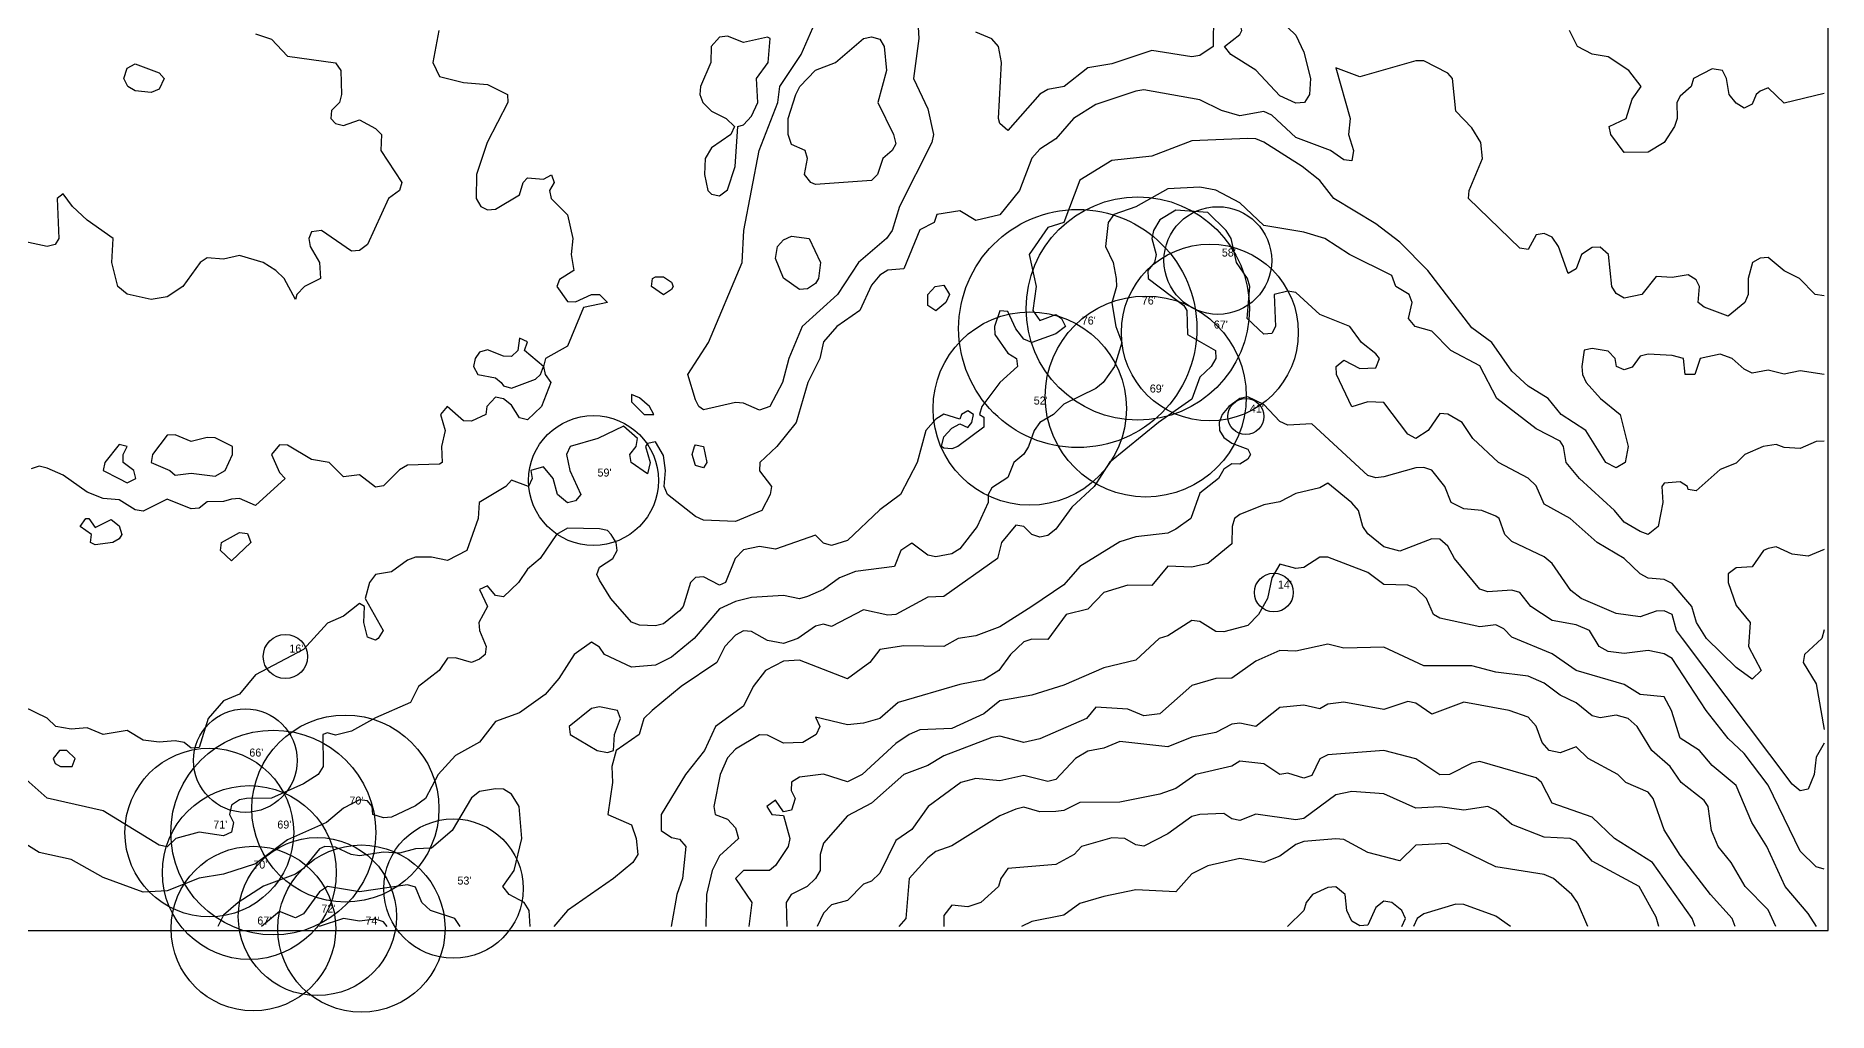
# Model space of a CAD drawing. Extents: x 426033 to 427066, y 1577130 to 1578168.
# Drawn here: x 426602.2 to 427050, y 1577129.6 to 1577373.7 of the extents above; entities that cross this region are included whole.
import ezdxf

# ---------------------------------------------------------------- set-up
doc = ezdxf.new("R2010")
doc.units = 21
doc.header["$MEASUREMENT"] = 0
for name, color, linetype in [('C-TOPO-HALF', 9, 'Continuous'), ('C-TOPO-MAJR', 3, 'Continuous'), ('C-TOPO-MINR', 8, 'Continuous'), ('G-ANNO-ZONE', 6, 'Continuous'), ('L-PLNT-ANNO', 92, 'Continuous'), ('L-PLNT-TREE', 92, 'Continuous')]:
    doc.layers.add(name, color=color, linetype=linetype)

msp = doc.modelspace()

# ---------------------------------------------------------------- linework, layer by layer
at = {"layer": 'C-TOPO-HALF'}
for points, elevation in [([(426657, 1577374.1747747748), (426661, 1577372.8139261352), (426665, 1577368.5593910597), (426677, 1577366.892081597), (426678.3469706433, 1577365), (426678.5523871246, 1577359), (426678.0331384016, 1577357), (426675.99492876115, 1577355), (426675.8745954692, 1577353), (426677, 1577351.7223880596), (426679, 1577351.22349414), (426683, 1577352.6534616807), (426687, 1577350.5159831122), (426688.4857396187, 1577349), (426688.37596210773, 1577345), (426693.6116684266, 1577337), (426693.0481927711, 1577335.0000000002), (426690.23792343156, 1577333), (426685, 1577321.4791281861), (426683, 1577319.9649063796), (426681, 1577319.8398620351), (426673.549325026, 1577325), (426671, 1577324.661570355), (426670.34148094896, 1577323), (426670.70196968137, 1577321), (426673.0391459075, 1577317), (426673.2900031939, 1577313), (426669.3017348203, 1577311), (426667.4041576021, 1577309), (426667, 1577307.7265803502), (426664.22144597885, 1577313), (426662.1031746032, 1577315), (426658.99189052207, 1577317), (426653, 1577318.7470039946), (426649, 1577317.846133954), (426645, 1577318.1996989464), (426643.1968325792, 1577317), (426638.8969927411, 1577311), (426635, 1577308.3895823332), (426631, 1577307.715388962), (426625, 1577309.1146121884), (426622.60212305875, 1577311), (426621.1734957549, 1577317), (426621.457843905, 1577323), (426615, 1577327.5924785573), (426611.32741860824, 1577331), (426609, 1577334.186859767), (426607.5086551265, 1577333), (426607.9213371443, 1577323), (426607, 1577321.5001011533), (426605, 1577321.0096153845), (426595.61061061063, 1577323)], 70.5), ([(427049, 1577308.700954154), (427046.7591564928, 1577309), (427042.8436991208, 1577313), (427039, 1577314.9466537342), (427035, 1577318.2759562843), (427033, 1577318.1032578684), (427031.0935114504, 1577317), (427030.0451075642, 1577313), (427029.98869665514, 1577309), (427029.19309722533, 1577307), (427025, 1577303.6072874493), (427019, 1577305.839076201), (427017.48679974244, 1577307), (427017.8326052211, 1577311), (427017.00000000006, 1577312.69795741), (427015, 1577313.9155873158), (427011, 1577313.2444039132), (427007, 1577313.465648855), (427003.4496402878, 1577309), (426999, 1577308.0816716743), (426997, 1577309.2630573963), (426995.95956401806, 1577311), (426995.12331041024, 1577319), (426993, 1577320.815390307), (426991, 1577320.7195192869), (426988.35726626986, 1577319), (426987, 1577315.389738974), (426985, 1577314.2785774767), (426982.65501581377, 1577321), (426981, 1577323.3690665313), (426979, 1577324.2682005493), (426977, 1577323.9005807994), (426975, 1577320.2197333332), (426973, 1577320.603292181), (426960.13736861176, 1577333), (426960.2731100479, 1577335), (426963.6378567582, 1577343), (426963.22021505376, 1577347), (426961, 1577350.6895692418), (426957, 1577354.8675733716), (426956.1627530364, 1577363), (426955, 1577364.3208241353), (426949, 1577367.3989177488), (426947, 1577367.3892163008), (426933, 1577363.3971057674), (426927, 1577365.6916019758), (426930.5563462196, 1577353), (426930.1636826609, 1577349), (426931.3817619784, 1577345), (426931, 1577342.4402914585), (426929, 1577342.6849223736), (426925.6232536112, 1577345), (426917, 1577348.2281646035), (426911, 1577353.851667266), (426909, 1577354.7693322776), (426903, 1577353.7048124792), (426898.41535433073, 1577355), (426893, 1577357.6882856237), (426879, 1577360.1507923717), (426877, 1577359.8475544064), (426867, 1577356.4905101205), (426861.4031174415, 1577353), (426857, 1577347.896020539), (426853, 1577345.322778651), (426851, 1577343.1105332924), (426847.926298029, 1577335), (426843, 1577328.9060537943), (426837, 1577327.5150867824), (426833, 1577329.8873956425), (426827.29268292687, 1577328.9999999998), (426826.6539459059, 1577327), (426823, 1577325.1315789472), (426819, 1577315.4254291845), (426815, 1577315.073964239), (426813, 1577313.8540023277), (426811, 1577311.3580151491), (426808.07171799033, 1577305), (426802.2777153859, 1577301), (426799, 1577297.1445489377), (426798.08875635854, 1577293), (426795.0288115246, 1577287), (426792.10579238064, 1577277), (426787.282396088, 1577271), (426783.0927855318, 1577267), (426783, 1577264.9444824285), (426785.9720601018, 1577261), (426785.6529593534, 1577259), (426783.54361343046, 1577255), (426777, 1577252.2953693494), (426769, 1577252.5772139137), (426767, 1577253.5338366136), (426760.018781643, 1577259), (426759.17635127075, 1577261), (426759.48980801133, 1577265), (426759, 1577268.7367029092), (426757, 1577272.2060341407), (426755, 1577271.7534626038), (426754.5059037239, 1577271), (426755.6507421151, 1577267), (426755, 1577264.1719470932), (426750.8914116486, 1577267), (426750.5400577161, 1577269), (426752.18083003955, 1577271), (426752.4865671642, 1577273), (426749, 1577276.0881840363), (426742.55432316614, 1577273), (426735.656758012, 1577271), (426734.7874781741, 1577269), (426735.5983701979, 1577265), (426738.35710029793, 1577259), (426737, 1577257.4338757736), (426735, 1577256.9527794383), (426732.5101221958, 1577258.9999999998), (426731.40354062646, 1577263), (426729, 1577265.8864997276), (426725.83536031947, 1577265), (426726.17626091605, 1577263), (426725.22229752626, 1577261), (426721, 1577262.5645222687), (426719.5482161781, 1577261), (426712.9569155447, 1577257), (426712.68924991356, 1577253), (426709.8033409263, 1577245), (426705, 1577242.5192054145), (426701, 1577243.3543587043), (426697, 1577243.3133375878), (426695, 1577242.5902507948), (426691, 1577239.7075624797), (426686.99999999994, 1577238.9997495615), (426685.55775309313, 1577237), (426684.4690781797, 1577233), (426688.93653192295, 1577225), (426687.72751920467, 1577223), (426687, 1577222.5578745024), (426685, 1577223.3046245226), (426684.08754578757, 1577227), (426684.2350390286, 1577231), (426683, 1577231.7224759005), (426679, 1577228.6119668246), (426675, 1577226.8344473008), (426669, 1577220.2894844797), (426657, 1577213.9116679896), (426653, 1577209.1247010047), (426649, 1577207.3943968448), (426645.2232843974, 1577203), (426643, 1577195.777276826), (426641, 1577195.6087411672), (426639.17507724, 1577197), (426637, 1577197.443235894), (426633, 1577197.1064926144), (426629, 1577197.629067245), (426625, 1577200.0117539307), (426619, 1577199.020560085), (426615, 1577200.6509474777), (426611, 1577200.3203663793), (426607.1110670369, 1577201), (426605, 1577203.1053421367), (426599, 1577206.027071709)], 71.5), ([(427049, 1577272.3560618944), (427047, 1577272.23966661), (427043, 1577270.5150247244), (427039, 1577270.7275669845), (427037, 1577271.4741129617), (427033.7521402365, 1577271), (427029.15622940013, 1577269), (427027, 1577266.8587112173), (427023, 1577265.2853293815), (427017, 1577259.9226190476), (427015, 1577260.2296296298), (427014.8611018364, 1577260.9999999998), (427013, 1577262.1749578416), (427009, 1577261.8166329772), (427008.44717036455, 1577261), (427008.72804597707, 1577257), (427007.5155631618, 1577251), (427005, 1577249.0185979973), (427003, 1577249.7567352355), (426999, 1577252.0926796508), (426996.65448455524, 1577255), (426987.8746089456, 1577263), (426984.5463743676, 1577267), (426983.9029752194, 1577271), (426983, 1577272.3733459357), (426977, 1577275.407564486), (426967.1884732414, 1577283), (426963, 1577291.1867439332), (426955.7383318278, 1577295), (426951, 1577299.8084267331), (426946.7670070473, 1577301), (426945.1034859711, 1577303), (426946.0317982456, 1577307), (426945.3361476979, 1577309), (426941.9338659565, 1577311), (426941, 1577313.715739645), (426930.3644105782, 1577318.9999999998), (426924.2098512057, 1577323), (426919, 1577324.626719544), (426909, 1577326.283423377), (426903, 1577331.9471807862), (426897, 1577335.129683763), (426893, 1577335.8039807314), (426885, 1577335.4213169643), (426877, 1577330.880541477), (426871.5069271759, 1577329.0000000002), (426870.0868486352, 1577327), (426869.46993300505, 1577321), (426871.3527450664, 1577317), (426872.1130822549, 1577313), (426872.158941617, 1577311), (426871, 1577306.9574844996), (426871.9837199837, 1577301), (426873.5498683826, 1577297), (426871.67315885576, 1577291), (426868.8079566004, 1577287), (426867, 1577285.5299220702), (426859, 1577281.6309725516), (426856.44419778005, 1577279), (426852.99999999994, 1577276.998971546), (426851.58281686716, 1577275.0000000002), (426850.2119626613, 1577271), (426849, 1577269.0634619037), (426846.53906583553, 1577267), (426845, 1577263.2637770898), (426841, 1577260.6834745763), (426840.11019036954, 1577259), (426840.102526003, 1577257), (426837.3378568087, 1577251), (426833, 1577245.3951437701), (426831, 1577244.1887266636), (426827, 1577243.3913126069), (426825, 1577243.8377745769), (426821, 1577246.8229350843), (426818.3133135713, 1577245), (426816.7054263566, 1577241), (426807, 1577239.7889891365), (426803, 1577238.1654083733), (426799, 1577235.2763304503), (426795, 1577233.4763894693), (426793, 1577232.9285908965), (426789, 1577233.7856430707), (426781, 1577233.2859863746), (426777, 1577232.240436473), (426773, 1577230.4220698848), (426766.641362916, 1577223), (426761, 1577218.3306538048), (426757, 1577216.3707271232), (426751, 1577215.8766859346), (426744.23076923075, 1577219), (426743, 1577220.8539209599), (426741, 1577222.1296895829), (426736.69473825145, 1577219), (426732.8302817816, 1577213), (426729.39411923394, 1577209), (426723, 1577204.4007350572), (426717, 1577202.2571976967), (426713, 1577197.0581550803), (426707, 1577193.7321171388), (426702.69346588163, 1577189), (426699.5207026348, 1577183), (426697, 1577181.2031994553), (426691, 1577178.3375705094), (426689, 1577178.1539647577), (426686.3202531645, 1577179), (426686.19410029496, 1577181), (426685, 1577182.4016620498), (426683, 1577182.6840043524), (426679, 1577180.6406183522), (426674.7394440271, 1577177), (426665, 1577172.6879629628), (426657, 1577166.6987592066), (426649, 1577164.0668932102), (426643, 1577163.0712325568), (426635, 1577159.9582949611), (426629, 1577159.6289549377), (426619, 1577163.299408058), (426611, 1577167.7482221336), (426603, 1577169.5039626092), (426597, 1577173.2712540512)], 72.5), ([(427049, 1577196.8089512358), (427047, 1577193.37875), (427046.50918635173, 1577189), (427045, 1577185.3901196842), (427043, 1577184.9528734128), (427040.99999999994, 1577186.62741479), (427013.57647809054, 1577223), (427012.14488636365, 1577225), (427011, 1577229.0471993848), (427009, 1577229.9010398868), (427007, 1577229.8228201296), (427003, 1577228.41263233), (426997, 1577229.2662444585), (426988.31410825206, 1577233), (426985.70989180834, 1577235), (426981, 1577241.7870840845), (426979, 1577243.4694051475), (426971, 1577247.2228517467), (426969.23546745244, 1577249), (426967.7862654321, 1577253), (426967, 1577253.6185128982), (426963.4672955975, 1577255), (426959, 1577255.4468062033), (426955.78405914706, 1577257), (426954.2269079734, 1577261), (426951, 1577265.0918195776), (426949, 1577265.7992863515), (426947, 1577265.6962129301), (426939, 1577263.4083121968), (426937, 1577263.1518126153), (426935, 1577263.737763713), (426920.99999999994, 1577276.6563636363), (426915, 1577276.343131582), (426913, 1577277.271714922), (426909, 1577281.4763935425), (426905, 1577283.4439810954), (426902.99999999994, 1577282.9800188877), (426900.28095952026, 1577281), (426898.54584284127, 1577279), (426897.80963975773, 1577277), (426897.9103198154, 1577275), (426899, 1577273.2312014985), (426901, 1577271.8105633801), (426905, 1577270.3445945946), (426905.61897356145, 1577269), (426905, 1577267.8423502035), (426903, 1577266.6205493389), (426901, 1577266.6760374832), (426899, 1577265.3806958473), (426897.6287914139, 1577263.0000000002), (426893, 1577259.3623011017), (426890.7499188048, 1577253), (426887, 1577250.3417009602), (426885, 1577249.33015966), (426877, 1577248.400420021), (426873, 1577247.1641541037), (426863, 1577240.9914490762), (426858.99999999994, 1577236.446303292), (426851, 1577230.9749525166), (426843, 1577225.967703492), (426837, 1577223.6621537611), (426832.63155935984, 1577223), (426829.00000000006, 1577220.992567128), (426819, 1577221.212315232), (426813, 1577220.2865779926), (426810.555730514, 1577217), (426805, 1577212.958588672), (426793, 1577217.5599422243), (426789, 1577217.3774813348), (426784.48706766916, 1577215), (426781.41609401454, 1577211), (426779, 1577206.1098522167), (426771.9871005006, 1577201), (426769.252676437, 1577195), (426764.5037866835, 1577189), (426758.36707654176, 1577179), (426758.43184036436, 1577175), (426761, 1577173.2584959571), (426763, 1577172.8781490459), (426764.5867842195, 1577171), (426763.7136311569, 1577163), (426762.3542625541, 1577159), (426760.94082191784, 1577151)], 73.5), ([(427047.0533223106, 1577151), (427045, 1577154.3016223374), (427039.24873595504, 1577161), (427034.64542622486, 1577171), (427030.94170779403, 1577177), (427027, 1577186.2944444444), (427021, 1577191.274155086), (427017.8840446968, 1577195), (427013, 1577198.114655793), (427010.8434655988, 1577204.9999999998), (427009, 1577208.4058867176), (427003, 1577209.0447078529), (426999, 1577211.506640841), (426987.00093882025, 1577215), (426981, 1577219.187000648), (426971, 1577223.3177316794), (426969, 1577225.4386852086), (426967, 1577226.4309159913), (426963, 1577225.8944258927), (426953, 1577228.0977718253), (426951.3631544069, 1577229), (426949.60910674295, 1577233), (426947, 1577235.590005279), (426945, 1577236.3819813086), (426939, 1577236.5392129105), (426935, 1577239.4718558746), (426925, 1577243.3232071714), (426923, 1577243.3699924415), (426919, 1577240.7925925925), (426917, 1577240.4747183654), (426913, 1577241.5651034082), (426911, 1577238.210963455), (426909.9255828158, 1577233), (426907.6475541092, 1577229), (426905, 1577226.2524762999), (426899, 1577224.7077501568), (426897, 1577224.7520573712), (426893, 1577227.297940075), (426891, 1577227.5539552069), (426885, 1577223.6962616823), (426882.80920590303, 1577223), (426877, 1577217.584184939), (426869, 1577215.6660257643), (426859, 1577211.3862611898), (426851, 1577208.8507983116), (426843, 1577207.415297774), (426839, 1577204.1710916103), (426831, 1577200.5202834802), (426823, 1577200.1723495147), (426820.39055485727, 1577199), (426817, 1577196.7407241843), (426808.6013215859, 1577189), (426805, 1577187.162112146), (426799, 1577189.1109221925), (426793, 1577188.3647406062), (426791, 1577187.1206422683), (426790.92473979184, 1577185), (426791.89806547615, 1577183), (426791, 1577180.0790894155), (426789, 1577179.704170708), (426787.00000000006, 1577182.6131432117), (426784.8348214286, 1577181), (426786.05537459283, 1577179), (426789, 1577178.7566208513), (426790.54173055856, 1577173), (426790.15353278164, 1577171), (426787, 1577166.265277287), (426785.50667037244, 1577165), (426779, 1577165.038912051), (426776.96093010675, 1577163), (426781.0485738065, 1577157), (426780.26866782433, 1577151)], 74.5), ([(427049, 1577225.1810584958), (427048.45560747664, 1577223), (427044.1192080297, 1577219), (427043.7553588715, 1577217), (427047, 1577211.7166454892), (427049, 1577200.2345554999)], 73.5), ([(427026.792630677, 1577151.0000000002), (427026.0496464033, 1577153), (427020.5727511187, 1577159), (427013, 1577168.862505272), (427009, 1577175.2223636075), (427006.24331761006, 1577183), (427005, 1577184.6118566333), (426999.4811149263, 1577187), (426997.432853514, 1577189), (426990.058969893, 1577193), (426987, 1577195.9344487109), (426983, 1577194.4037679164), (426980.2724189103, 1577195), (426978.5774240232, 1577197), (426977, 1577201.1387157952), (426975, 1577203.3759108803), (426970.3292433538, 1577205), (426959, 1577207.1055377992), (426951, 1577204.0564796543), (426947.00000000006, 1577206.842812575), (426945, 1577207.2559221354), (426939, 1577205.2613470613), (426929, 1577207.1288977824), (426925, 1577206.6236004976), (426923, 1577205.4683357878), (426918.99999999994, 1577206.3237542035), (426913, 1577205.7845653351), (426907, 1577200.9975207152), (426903, 1577201.8404669259), (426901, 1577201.6209711176), (426897, 1577199.496306042), (426891, 1577198.3106039125), (426885, 1577195.9683634634), (426873, 1577197.2465312688), (426869, 1577195.6241896132), (426865, 1577194.8574388092), (426861.9164582291, 1577193), (426857, 1577187.806588932), (426855, 1577187.293618591), (426849, 1577188.771877474), (426843, 1577187.4189386563), (426837, 1577188.006750593), (426833.27972608426, 1577187), (426825.1458633612, 1577181), (426821, 1577175.2456682664), (426817, 1577172.4748779335), (426813, 1577164.3827515398), (426811, 1577162.3244766507), (426809, 1577161.629253731), (426805, 1577157.5017804154), (426801, 1577156.41473198), (426799, 1577154.3493140794), (426797.3994800693, 1577151)], 75.5), ([(427007.7191769456, 1577151), (427007, 1577153.3812117088), (427002.8116717042, 1577161.0000000002), (426991, 1577167.3565031984), (426987, 1577172.3074836084), (426985.55074520933, 1577173), (426979, 1577173.348769575), (426971, 1577176.5080593165), (426967, 1577180.0549078225), (426965, 1577180.9974509305), (426959, 1577180.1373805932), (426952.99999999994, 1577180.9358717434), (426947, 1577180.6387204954), (426939, 1577184.2131526556), (426931, 1577184.7636930142), (426927, 1577183.9653222454), (426919, 1577178.0121315515), (426917, 1577177.7115955516), (426907, 1577179.0851895271), (426903, 1577177.5535726312), (426901, 1577177.9303220292), (426899, 1577179.2458735262), (426893, 1577179.0507622578), (426891, 1577178.5029200574), (426885, 1577174.221561633), (426879, 1577171.129952762), (426877, 1577171.4634203715), (426874.2858631469, 1577173), (426871, 1577173.146647297), (426863.43859092356, 1577171), (426861.60026310844, 1577169), (426857, 1577166.5424724864), (426845, 1577165.5026422516), (426843.25120995624, 1577163), (426842.6675586337, 1577161), (426838.2723517262, 1577157), (426835, 1577155.9471436986), (426831, 1577156.3568750545), (426829, 1577153.7576974565), (426829.04798478534, 1577151)], 76.5), ([(426708.19449689775, 1577151), (426706.8672032193, 1577153), (426700.7754927164, 1577155), (426698.56583715876, 1577157), (426697, 1577160.813251328), (426695, 1577161.4695266741), (426683, 1577159.7092575827), (426675, 1577161.0465322123), (426673, 1577159.6561352455), (426669, 1577154.168740667), (426667, 1577153.1878073888), (426663, 1577154.778062861), (426658.57694848086, 1577151)], 73.5), ([(426943.4696494728, 1577151), (426944.37630971405, 1577153), (426943.4832490518, 1577155), (426941.00559805933, 1577157), (426939, 1577157.316433726), (426937, 1577155.765069825), (426935, 1577151.368651194), (426933, 1577151.1983109165), (426931, 1577152.34473953), (426929.70482019894, 1577155), (426929.29213254724, 1577159), (426927, 1577160.9404568903), (426925, 1577160.7729042303), (426921.16988235293, 1577158.9999999998), (426919.59803921566, 1577157), (426918.97278509097, 1577155), (426914.8782696177, 1577151)], 77.5), ([(426970.6645006017, 1577151), (426967, 1577153.5655692478), (426959, 1577156.5113499288), (426957, 1577156.5622457284), (426949, 1577154.153215262), (426947.2644007156, 1577153), (426946.3705972435, 1577151)], 77.5)]:
    msp.add_lwpolyline(points, dxfattribs=dict(at, elevation=elevation))
for points, elevation in [([(426770.07573149743, 1577335), (426771, 1577334.0886720407), (426773, 1577333.6718981974), (426775, 1577335.1923156802), (426776.8634743672, 1577341), (426777.5530973451, 1577351), (426779, 1577351.4382398927), (426781, 1577353.555884969), (426782.571269201, 1577357), (426782.22166646336, 1577363), (426785.11057197466, 1577367), (426785.642680776, 1577373), (426785, 1577373.363382529), (426779, 1577371.986748762), (426775, 1577373.6271827708), (426773, 1577373.2956951305), (426770.89397163125, 1577371), (426770.8251031545, 1577367), (426768.19235766144, 1577361), (426768.10425963486, 1577359), (426768.7994892375, 1577357), (426771, 1577354.859939759), (426774.67229608336, 1577353), (426776.74764468375, 1577351), (426775.80204603577, 1577349), (426771, 1577345.6587462083), (426769.3887707359, 1577343.0000000002), (426769.2201610437, 1577339), (426770.07573149743, 1577335)], 71.5), ([(426797, 1577336.490359168), (426795.777324263, 1577337), (426794.23984142713, 1577339), (426794.99502796767, 1577343), (426794.41280353203, 1577345.0000000002), (426791, 1577346.4661971831), (426790.09745684057, 1577349), (426790.12152374856, 1577353), (426792.0142857143, 1577359), (426793.0103676785, 1577361), (426797, 1577365.1202258386), (426801.99740504834, 1577367), (426809, 1577372.9950389795), (426811, 1577373.4507321916), (426813, 1577372.7961685825), (426814.1332796132, 1577371), (426814.6967376169, 1577365), (426812.5671433322, 1577357), (426816.4520992057, 1577349), (426817, 1577346.7089494164), (426816.11272727273, 1577345), (426813.82786885253, 1577343), (426812.4634408602, 1577339), (426811, 1577337.530237581), (426797, 1577336.490359168)], 70.5), ([(426793, 1577310.21929469), (426789, 1577313.059901654), (426787, 1577317.977648202), (426787.4858965749, 1577321), (426789, 1577322.7108708024), (426791.00000000006, 1577323.5878114682), (426795.39143730886, 1577323), (426798.2446575343, 1577317), (426797.7277400404, 1577313), (426797, 1577311.7654936155), (426795, 1577310.4385054489), (426793, 1577310.21929469)], 70.5), ([(426826.99999999994, 1577304.9412739044), (426825, 1577306.2547963648), (426825.0094375236, 1577309), (426826.894396015, 1577311), (426829, 1577311.3136155023), (426830.4415945107, 1577309), (426829.5026161408, 1577307), (426826.99999999994, 1577304.9412739044)], 71.5), ([(426754.1486224292, 1577279), (426756.57614942524, 1577279), (426755.4623349728, 1577281), (426753, 1577283.134937688), (426751, 1577283.9950248757), (426751, 1577282.1916470192), (426754.1486224292, 1577279)], 71.5)]:
    msp.add_lwpolyline(points, close=True, dxfattribs=dict(at, elevation=elevation))
at = {"layer": 'C-TOPO-MAJR', "elevation": 70}
msp.add_lwpolyline([(426627, 1577359.90539206), (426625.11304051755, 1577361), (426624.1518134715, 1577363), (426625, 1577365.6103183313), (426627, 1577366.693500298), (426633, 1577364.390391179), (426634.20940854074, 1577363), (426633, 1577360.3075822606), (426631, 1577359.4964858026), (426627, 1577359.90539206)], close=True, dxfattribs=at)
at = {"layer": 'C-TOPO-MAJR', "elevation": 75}
msp.add_lwpolyline([(427036.9542359303, 1577151), (427035, 1577155.2173842667), (427029.25250754016, 1577161), (427025.7613648077, 1577167), (427022.49133650825, 1577171), (427020.8116683726, 1577175), (427019.98475128826, 1577181), (427019, 1577182.5429230516), (427013.23420610133, 1577187), (427010.51730122574, 1577191), (427005.94986776373, 1577195), (427002.28580562666, 1577201), (427000.02146464644, 1577203), (426997, 1577203.8347338936), (426993, 1577203.1730484082), (426991, 1577203.7147125397), (426987, 1577206.9420268692), (426983, 1577208.8224152036), (426979, 1577211.8339320603), (426975, 1577213.5717966505), (426967, 1577214.5571145685), (426961, 1577216.149660464), (426949, 1577216.1488387308), (426939, 1577220.829549424), (426929, 1577220.5568894225), (426925, 1577221.5830149143), (426917, 1577219.8857711805), (426913, 1577220.0061155153), (426907, 1577217.3832614524), (426901, 1577213.084270699), (426897, 1577213.0075318066), (426891, 1577211.2419390706), (426883, 1577204.1434244113), (426879, 1577203.6455529549), (426875, 1577205.377262528), (426867, 1577205.808219178), (426864.7045681894, 1577203), (426853, 1577197.8957805648), (426849, 1577197.0337250894), (426843, 1577198.6205808767), (426841, 1577198.2941283074), (426829, 1577193.712239727), (426825, 1577191.2779431974), (426819.01729540044, 1577189), (426811, 1577181.8835448674), (426805, 1577178.6601612715), (426799, 1577171.868786476), (426798.1363897747, 1577169), (426798.12197539024, 1577165), (426797, 1577163.0549749462), (426794.8955084217, 1577161), (426790.8903867403, 1577159), (426789.61494940706, 1577157), (426789.8305351881, 1577151)], dxfattribs=at)
at = {"layer": 'C-TOPO-MINR'}
for points, elevation in [([(426822.21209465386, 1577383), (426822.78457644786, 1577373), (426821.43037030124, 1577363), (426825, 1577355.4422590616), (426826.43428636005, 1577349), (426826.0655162154, 1577347), (426817.9230332023, 1577331), (426816.1563503962, 1577325), (426814.67008660897, 1577323), (426807.74407561705, 1577317), (426802.45536689507, 1577309), (426793.6443462982, 1577301), (426790.2776158691, 1577293), (426788.7118342493, 1577287), (426785.5650073928, 1577281), (426783, 1577280.133322097), (426779, 1577281.880837359), (426777, 1577282.0396670348), (426769, 1577280.1847204797), (426767.81930143345, 1577281), (426767, 1577282.6936560934), (426765.0554379211, 1577289), (426770.2162944582, 1577297), (426778.6311401532, 1577317), (426779.0919822029, 1577325), (426782.8983028418, 1577345), (426787.5580159433, 1577357), (426788.0402402402, 1577361), (426793.37280930066, 1577369), (426796.9057017544, 1577377)], 71), ([(426702.86807114485, 1577375), (426701.3409250175, 1577367), (426703, 1577363.5366906475), (426709, 1577362.026323081), (426715, 1577361.4785836665), (426719.97652854247, 1577359), (426720.0900692841, 1577357), (426714.9376899696, 1577347), (426712.23767605633, 1577339), (426712.21385096235, 1577333), (426713.37962037965, 1577331), (426715, 1577330.1725896955), (426717, 1577330.371217712), (426723, 1577333.9200825715), (426723.90049826365, 1577337), (426725, 1577338.2092328132), (426729, 1577337.8492131615), (426731, 1577338.9578947367), (426731.6595744681, 1577337), (426730.4753838009, 1577335), (426730.8956766917, 1577333), (426735, 1577328.9073033708), (426736.32566012186, 1577323), (426735.8924194281, 1577319), (426736.56284454244, 1577315), (426733, 1577312.7342761445), (426732.3417149315, 1577311), (426735, 1577307.2866026005), (426737, 1577307.2021948788), (426740.9634394042, 1577309), (426742.99999999994, 1577309.0408163266), (426744.9899328859, 1577307), (426739, 1577305.7916945745), (426735, 1577296.0764905703), (426729.5179127726, 1577293), (426729.0119730606, 1577291), (426729.4558421851, 1577289), (426730.79641109303, 1577287), (426728.5103295202, 1577281), (426725, 1577277.6862432174), (426723, 1577278.1468085106), (426721, 1577281.338424821), (426719, 1577282.906921241), (426717, 1577283.320050204), (426714.86891857826, 1577281), (426714.60304482665, 1577279), (426711, 1577277.307015273), (426709, 1577277.3849294295), (426704.9238095238, 1577281), (426703.2919427973, 1577279), (426704.389684562, 1577275), (426703.5056372328, 1577271), (426703.6877657062, 1577267), (426703, 1577266.589280677), (426695, 1577266.3585190782), (426693, 1577265.1919016857), (426689, 1577261.1702424558), (426687, 1577260.8248702325), (426683, 1577263.9425236732), (426679, 1577263.4030687518), (426675.4115720524, 1577267), (426671, 1577267.7389281406), (426665, 1577271.3139308079), (426663, 1577271.3987794858), (426661.0500976675, 1577269), (426663, 1577264.5171306208), (426664.45706940873, 1577263), (426657, 1577256.2764883956), (426653, 1577257.9749482402), (426651, 1577257.8845711658), (426649, 1577257.232802729), (426645, 1577257.1607075173), (426643, 1577255.60896861), (426641, 1577255.467944804), (426635, 1577257.8352547416), (426629.00000000006, 1577254.8468002586), (426627, 1577255.1483885928), (426623, 1577257.717985101), (426619, 1577257.9777999502), (426615, 1577259.6152319522), (426609, 1577263.8384224805), (426605, 1577265.5722081861), (426603, 1577266.0862381037), (426601, 1577265.389666978)], 71), ([(426896.4443823365, 1577379), (426896.3221894461, 1577371), (426893, 1577368.7818021849), (426891, 1577368.4130581107), (426881, 1577369.963979417), (426871, 1577366.6709085526), (426865, 1577365.6909267346), (426859.1164303586, 1577361), (426855, 1577360.2493600496), (426853, 1577359.0672453574), (426845, 1577350.043793729), (426843, 1577351.7304785894), (426842.6952841596, 1577353), (426843.4394557823, 1577367), (426842.6627487274, 1577371), (426841, 1577372.8919545072), (426837, 1577374.611971343)], 71), ([(427049, 1577359.284604241), (427039, 1577356.821236792), (427034.99999999994, 1577360.6305052429), (427033, 1577359.832991994), (427032.0205779334, 1577359), (427031, 1577356.5499398317), (427029, 1577355.5934256054), (427027, 1577356.8150051387), (427025.26933477557, 1577359), (427024.59080459765, 1577363), (427023.57266623346, 1577365), (427021, 1577365.4261618736), (427016.3416009019, 1577363), (427015.739954511, 1577361), (427013, 1577358.6266334786), (427012.21217600966, 1577357), (427012.24159080023, 1577353), (427011.5906889394, 1577351), (427008.98885067017, 1577347), (427005, 1577344.592954518), (426999, 1577344.4930278885), (426995.6941033598, 1577349), (426995.2516697836, 1577351), (426999.5458586457, 1577353), (427001, 1577357.843697479), (427003.2990388039, 1577361), (427000.23626234493, 1577365), (426995, 1577368.428936962), (426991, 1577369.1142245226), (426987.36973116494, 1577371), (426985.33593343734, 1577375)], 71), ([(427049, 1577289.0484255995), (427043, 1577289.9101344703), (427039, 1577289.1204013377), (427035, 1577290.1067146282), (427031, 1577289.3578141315), (427029, 1577290.311380994), (427026.03763501986, 1577293), (427023, 1577294.1099395473), (427018.0379362671, 1577293), (427016.69586140517, 1577289), (427014.31118060986, 1577289), (427013.8657024793, 1577293), (427011, 1577293.7417076167), (427005, 1577294.08636067), (427003, 1577293.5720865962), (427001, 1577290.8638117763), (426999, 1577290.1425349573), (426997.089927154, 1577291), (426996.78626198083, 1577293), (426995, 1577294.8123176661), (426991, 1577295.5146088596), (426989, 1577295.123430646), (426988.42819949554, 1577291), (426988.576788082, 1577289), (426989.5680255795, 1577287), (426993.1474057324, 1577282.9999999998), (426998.07096562476, 1577279), (427000.00639806327, 1577271), (426999.26531432016, 1577267), (426997, 1577265.660647103), (426994.42559745087, 1577267), (426989.4123097287, 1577275), (426983.3283738318, 1577279), (426980.0688836104, 1577283), (426975, 1577286.0685201942), (426971, 1577289.8144149624), (426965.94020965445, 1577297), (426961, 1577300.6855882353), (426949.9395670805, 1577315), (426943, 1577322.1197527684), (426937, 1577326.7105646473), (426926.4686609687, 1577333), (426923, 1577337.47208619), (426918.5741648107, 1577341), (426909, 1577347.0682627903), (426907, 1577347.9495583908), (426905, 1577347.9902458969), (426891, 1577347.4139581257), (426881, 1577343.5577079603), (426871, 1577342.5304168812), (426863, 1577337.6257317904), (426859.0224805212, 1577326.9999999998), (426855, 1577325.749578961), (426850.34654250054, 1577319), (426852.06386109476, 1577311), (426851.28106151987, 1577305), (426853, 1577302.5390492359), (426857, 1577303.9695148133), (426858.41125, 1577303), (426859.39894806047, 1577301), (426857, 1577299.1584088085), (426851, 1577297.0008787345), (426849, 1577297.8764510779), (426847, 1577300.4444064319), (426845, 1577304.7423180593), (426843, 1577304.8947049927), (426841.68894360424, 1577301), (426841.77193932823, 1577299), (426845, 1577294.3361310952), (426847.22577927547, 1577293), (426847.4317088475, 1577291), (426843.05957758514, 1577287), (426838.53244212584, 1577281), (426837.92934782605, 1577279), (426839, 1577278.3131900057), (426839, 1577275.8580090955), (426832.4912027689, 1577271), (426831, 1577270.390114427), (426829, 1577270.5934726596), (426828.4578083238, 1577270.9999999998), (426829, 1577273.4187588822), (426831, 1577275.5579710144), (426833, 1577276.6666666665), (426835, 1577275.7688284519), (426836.0598829356, 1577277), (426836.43, 1577279), (426835, 1577279.9373634378), (426833.4805194805, 1577279), (426833, 1577277.8631284917), (426829, 1577279.0633651183), (426827, 1577277.8227160494), (426824.5403608737, 1577275), (426822.35711696034, 1577267), (426818.16402704455, 1577259), (426813, 1577255.2018763423), (426805, 1577247.4986407086), (426801.00000000006, 1577246.280376766), (426799, 1577246.8591479931), (426797.00000000006, 1577248.8566513762), (426787, 1577245.3036347942), (426783, 1577246.0385065887), (426779, 1577245.202587857), (426776.9332382681, 1577243), (426774.4955974843, 1577237), (426773, 1577236.303741875), (426769, 1577238.4499027235), (426767, 1577238.3020597221), (426765.75616644695, 1577237), (426763.8788834569, 1577231), (426763, 1577229.9104594332), (426759, 1577226.7034502425), (426757, 1577226.150406504), (426753, 1577226.381518019), (426751, 1577227.1074068488), (426745.8422855991, 1577233), (426743, 1577237.628265789), (426742.35230694513, 1577238.9999999998), (426743, 1577240.8793686584), (426746.28746142413, 1577243), (426747.39552238805, 1577245), (426747.12433267775, 1577247), (426745.93806268193, 1577249), (426745, 1577250.004566872), (426743, 1577250.44820775), (426735, 1577250.60094476), (426732.26572600263, 1577249), (426728.1568233224, 1577243), (426725, 1577240.3636587164), (426722.7774587222, 1577237), (426719, 1577233.4186471663), (426717, 1577233.7508265704), (426715, 1577236.203234105), (426713, 1577235.2365591398), (426714.9681372549, 1577231), (426712.8645707376, 1577227), (426713.0353565115, 1577225), (426714.68672778, 1577221), (426714.4220532319, 1577219), (426713, 1577217.822418136), (426711, 1577216.9916722935), (426707, 1577218.188481131), (426705, 1577218.1221089282), (426702.91454291873, 1577215), (426697.75738537626, 1577211), (426695.79393019725, 1577207), (426687, 1577203.221821867), (426681, 1577199.8321418874), (426677, 1577198.8383838385), (426675, 1577199.4315263908), (426673.89548151527, 1577199), (426673.9798988778, 1577191), (426672.7071966744, 1577189), (426669, 1577186.6499673626), (426661, 1577183.1184777624), (426654.7976190476, 1577183), (426653, 1577182.6684597651), (426651, 1577181.3693107935), (426650.5549662488, 1577179), (426651.56853426713, 1577176.9999999998), (426651, 1577174.5886906767), (426649, 1577173.6821480407), (426643, 1577174.579141185), (426637.09289428074, 1577173), (426635, 1577170.8984004739), (426633, 1577171.3733095557), (426619, 1577179.9641537007), (426605, 1577183.1197354682), (426599.00000000006, 1577188.4462506557)], 72), ([(427049, 1577245.2402597403), (427045, 1577243.6061019), (427041, 1577244.1259283987), (427037, 1577245.8952721274), (427035, 1577245.536438201), (427033.87815457414, 1577245), (427031, 1577240.9083914403), (427027, 1577240.7151718792), (427025, 1577239.1767707695), (427025.02788890165, 1577237), (427027, 1577231.2391761246), (427030.53218431235, 1577227), (427030.0669788562, 1577221), (427033.25255354197, 1577215), (427031, 1577212.8536585367), (427027, 1577215.7608616282), (427019.570868313, 1577223), (427017.11591768166, 1577227), (427015.90906836407, 1577231), (427011, 1577236.7879207758), (427009, 1577237.7778801844), (427005, 1577238.1336715198), (427003, 1577239.1675729493), (426999, 1577243.024423556), (426992.31379123847, 1577247), (426985.50103194104, 1577253), (426979, 1577256.553781996), (426977, 1577261.181373149), (426975, 1577263.0919844357), (426967.6426112106, 1577267), (426961.24964908767, 1577273), (426958.51282051275, 1577277), (426955, 1577279.080919983), (426953, 1577279.2347684808), (426950.02386194584, 1577275), (426947, 1577273.0062457903), (426945, 1577274.0886174436), (426939, 1577282.0150576974), (426935, 1577282.2154340835), (426931, 1577280.8973468097), (426927.166324154, 1577289), (426927.03978300176, 1577291), (426929, 1577292.5974736842), (426933, 1577290.5278015397), (426937, 1577290.7041393851), (426937.9113338473, 1577293), (426937, 1577294.2083418523), (426933.40083745716, 1577297), (426930.44502182497, 1577301), (426923, 1577304.0146225009), (426917, 1577309.5132814597), (426915, 1577309.8151774784), (426911.5605095541, 1577309), (426911.9283919598, 1577301), (426911, 1577299.2355750098), (426909, 1577299.0706228544), (426904.8314980794, 1577303), (426905.47641144623, 1577311), (426904.88166433387, 1577313), (426902.14822396147, 1577317), (426900.8376395534, 1577323), (426899.5830641586, 1577325), (426895, 1577329.5203735144), (426887, 1577330.0670193317), (426883, 1577327.6394820656), (426881.4055973936, 1577325), (426881.01535181236, 1577323), (426882.0861939988, 1577319), (426881.685085615, 1577317), (426879.9806973219, 1577315), (426880.117464905, 1577313), (426889, 1577306.2541519878), (426889.7444732125, 1577305), (426889.93799323565, 1577299), (426896.90231788077, 1577295), (426896.99656188604, 1577293), (426895.81214179576, 1577291), (426893, 1577288.3475578404), (426891, 1577282.86590489), (426882.7117346939, 1577277), (426870.42310588947, 1577267), (426866.6285655654, 1577261), (426861, 1577255.808806489), (426857, 1577250.3462831527), (426855, 1577248.766209669), (426853, 1577248.3242868157), (426851, 1577249.007495591), (426849, 1577251.027705175), (426847, 1577251.3758354755), (426843.44099953724, 1577247), (426842.48032602586, 1577243), (426829, 1577233.4724776265), (426825, 1577233.3797379504), (426817, 1577229.0265978882), (426815, 1577228.8798145507), (426809, 1577230.1929765132), (426801, 1577226.006438321), (426799.00000000006, 1577226.5603029276), (426797, 1577226.1130004637), (426792.57676961727, 1577223), (426789, 1577221.7649077184), (426785, 1577222.4797997323), (426781, 1577224.7864706614), (426779, 1577224.929414977), (426777, 1577223.8546187496), (426774.34911631735, 1577221), (426772.2757931218, 1577217), (426763.40944300994, 1577211), (426756.1197219809, 1577205), (426754.10215280706, 1577203), (426752.87591240875, 1577199), (426747.1515151515, 1577195), (426746.0602762662, 1577191), (426746.2333642261, 1577187), (426745.05298013246, 1577179), (426751, 1577176.396068152), (426752.1581104281, 1577173), (426752.60525, 1577169), (426751.34146341466, 1577167), (426746.47420016036, 1577163), (426734.9561036789, 1577155), (426731.5650536622, 1577151)], 73), ([(427049, 1577165.3668251454), (427047, 1577165.902058268), (427043, 1577169.856242211), (427035, 1577186.312258149), (427029, 1577194.2724612947), (427025, 1577197.9768697554), (427019.5556556071, 1577205), (427011, 1577217.9912993594), (427009, 1577219.1556994428), (427005, 1577220.0310026866), (426999, 1577219.246035148), (426995, 1577219.7928111223), (426992.74991231144, 1577221), (426990.3908736115, 1577224.9999999998), (426987, 1577226.390573805), (426981, 1577227.534308779), (426975.69466392463, 1577231), (426973, 1577234.5035479984), (426971, 1577235.0825702313), (426965, 1577234.6591711796), (426963, 1577235.3651150719), (426956.64170640544, 1577243), (426955, 1577246.1085622832), (426953, 1577247.8390461998), (426951, 1577247.9561846983), (426943, 1577244.8477439433), (426939, 1577245.9545385665), (426935, 1577249.148588018), (426933.695854248, 1577251), (426932.62011173187, 1577255), (426931, 1577256.9330029055), (426925, 1577261.8286522971), (426923, 1577260.6574644868), (426917, 1577259.2267303104), (426913, 1577257.1570302718), (426909, 1577256.4224981188), (426903, 1577254.0239085238), (426901.6496058494, 1577253), (426901.0840322581, 1577251), (426900.99999999994, 1577246.686522097), (426895, 1577241.7911667093), (426891, 1577240.8548197031), (426885, 1577241.1073027903), (426881, 1577236.2420970467), (426875, 1577236.368923275), (426869, 1577234.5160520608), (426865, 1577230.3799915337), (426859.6038744155, 1577229), (426855, 1577222.787531978), (426851, 1577222.8739416744), (426849, 1577222.1531684175), (426845.70562202914, 1577219), (426842.75358902937, 1577215), (426839, 1577212.663988401), (426833, 1577211.5288649146), (426817.6152727272, 1577206.9999999998), (426813, 1577203.0503833515), (426809, 1577201.8252752512), (426805, 1577201.4119625099), (426797, 1577203.3785971224), (426798.02182653645, 1577201), (426797.1470121629, 1577199.0000000002), (426793.80019831436, 1577197), (426789, 1577196.8324698834), (426785, 1577198.8308220198), (426783, 1577198.8992511914), (426777, 1577195.3479522734), (426775, 1577193.1551184622), (426773.15034908266, 1577189), (426771.5889151563, 1577181), (426771.9068175052, 1577179), (426775, 1577177.809285149), (426777, 1577175.656456797), (426777.6941120153, 1577173), (426773.00000000006, 1577168.6909389952), (426771.1645754304, 1577165), (426769.70607835765, 1577159), (426769.55905061483, 1577151)], 74), ([(427016.8067272586, 1577151), (427016.04163113417, 1577153), (427006.1406436234, 1577167), (426996.62302064, 1577173), (426991, 1577178.3552374085), (426981, 1577181.8405856877), (426978.3637274549, 1577187), (426977, 1577188.189789317), (426963, 1577192.2235377692), (426961, 1577191.8834418487), (426955.38486899185, 1577189), (426953, 1577188.9170219742), (426946.99999999994, 1577192.9570499447), (426939, 1577195.0532437323), (426925, 1577193.8941296232), (426923, 1577192.908208587), (426921, 1577188.7674773487), (426919, 1577188.077095938), (426915, 1577189.385587968), (426913, 1577189.0352102837), (426909, 1577191.6914258646), (426903, 1577192.3398476318), (426901, 1577191.070159858), (426891.9892980228, 1577189), (426887, 1577185.5507745265), (426883, 1577184.0807325607), (426873, 1577182.095178814), (426863, 1577182.0270327574), (426859, 1577180.051420554), (426857, 1577179.7751508434), (426853, 1577179.724029992), (426849, 1577180.878578756), (426847, 1577180.3588091133), (426842.99999999994, 1577178.7043280613), (426831, 1577171.1439411903), (426827, 1577169.794781274), (426825, 1577168.2013651878), (426820.3687485857, 1577163), (426819.52469415497, 1577153), (426817.8208488459, 1577151)], 76), ([(426725.7088036118, 1577151), (426725.40247617173, 1577155), (426724.13766871166, 1577157), (426720.40643623355, 1577159), (426718.811208516, 1577161), (426721.6327640492, 1577165), (426723.5789957939, 1577173), (426722.94612352166, 1577181), (426721, 1577184.1042637047), (426719, 1577185.3737206357), (426717, 1577185.472089857), (426713, 1577184.748671671), (426711, 1577183.1846465156), (426706.1853427896, 1577175), (426701, 1577170.6363356903), (426697, 1577170.4632967033), (426693, 1577169.3680250784), (426689, 1577169.6042218248), (426683, 1577168.7213157483), (426680.9256366723, 1577168.9999999998), (426677, 1577170.8744049799), (426674.3775671406, 1577171), (426673, 1577170.434989201), (426669, 1577165.5316931983), (426667, 1577164.1396363038), (426659, 1577161.0665805072), (426652.703439549, 1577157), (426649, 1577153.8148895898), (426647.6074493927, 1577151)], 73), ([(426989.9132635842, 1577151), (426987.4016064257, 1577157), (426985.956329849, 1577159), (426981.4081942337, 1577163), (426979, 1577164.0063576892), (426967, 1577165.9507703204), (426955, 1577171.795525292), (426947, 1577171.347957946), (426943, 1577167.4723192938), (426935, 1577169.5522396204), (426929, 1577172.74639009), (426927, 1577172.935965986), (426919, 1577172.2274300682), (426917, 1577171.523704903), (426913.00000000006, 1577168.6224667933), (426909, 1577166.9819916391), (426903, 1577168.0133525804), (426895, 1577166.1659637284), (426891, 1577164.1580823383), (426887, 1577159.7138383244), (426877, 1577160.2007644703), (426869, 1577158.5249424407), (426863, 1577156.7701410584), (426859, 1577153.8104975396), (426851, 1577152.3027780564), (426848.413705961, 1577151)], 77), ([(426689.97328383196, 1577151), (426689, 1577152.1963135288), (426687, 1577152.8391299003), (426683, 1577152.3311692216), (426679, 1577153.024525834), (426672.9112840467, 1577151)], 74)]:
    msp.add_lwpolyline(points, dxfattribs=dict(at, elevation=elevation))
for points, elevation in [([(426917, 1577356.8055724213), (426913, 1577358.7061667382), (426907, 1577365.10920591), (426900.70811220625, 1577369), (426899.1557241834, 1577371), (426903, 1577373.96442953), (426903.4956235445, 1577375), (426902.5330084182, 1577378.9999999998), (426905, 1577380.1226873114), (426907, 1577379.788422788), (426910.99999999994, 1577377.185140525), (426915, 1577375.7761313575), (426917, 1577373.863807179), (426919.00000000006, 1577369.5604122926), (426920.65213338856, 1577363), (426920.394166401, 1577359), (426919.1286216714, 1577357), (426917, 1577356.8055724213)], 71), ([(426759, 1577308.924962082), (426756.0261935724, 1577311), (426756.2341986456, 1577313), (426757, 1577313.4405129037), (426759, 1577313.4299868688), (426761, 1577312.0786516853), (426761.40068298235, 1577311), (426761, 1577310.2273641853), (426759, 1577308.924962082)], 71), ([(426718.4032591232, 1577287), (426719, 1577286.1544715448), (426721, 1577285.60145808), (426727, 1577287.8577458845), (426728.28612167295, 1577289), (426728.96566523606, 1577291), (426724.2665964173, 1577295), (426725, 1577297.1348933242), (426723, 1577298.0608378872), (426722.6264760721, 1577295), (426721, 1577293.502432046), (426719, 1577293.572136837), (426715, 1577295.1483909814), (426713, 1577294.5595225056), (426711.8907065514, 1577293), (426711.4712108769, 1577291), (426712.61696252465, 1577289), (426717, 1577288.1588324488), (426718.4032591232, 1577287)], 71), ([(426635.59075907595, 1577265), (426637, 1577263.8709677418), (426641, 1577264.372844304), (426647, 1577263.6164222874), (426649.4558107167, 1577265), (426651.33161216293, 1577269), (426651.25518292683, 1577271), (426647, 1577273.1806081468), (426645, 1577273.296915839), (426641, 1577272.2877307273), (426637, 1577273.9117870722), (426635, 1577273.8294903804), (426631.26412478334, 1577269), (426630.94796896394, 1577267), (426635.59075907595, 1577265)], 71), ([(426622.90254706534, 1577263), (426625, 1577261.9058550424), (426627.0996040842, 1577263), (426626.62092087616, 1577265), (426624.0037056644, 1577267), (426623.98780487804, 1577269), (426624.9806896552, 1577271), (426623, 1577271.4697415768), (426619.3788246722, 1577267), (426618.96159707406, 1577265), (426622.90254706534, 1577263)], 71), ([(426767, 1577266.245817246), (426766.131147541, 1577269), (426766.74382022466, 1577271), (426767, 1577271.4248447204), (426768.99999999994, 1577271.0324175823), (426769.8488664987, 1577267), (426769, 1577265.6433172303), (426767, 1577266.245817246)], 71), ([(426617, 1577246.413034454), (426615.84288052376, 1577247), (426616.04823747685, 1577249), (426613.1917808219, 1577251), (426614.6652314316, 1577253), (426615.39467005077, 1577253), (426617, 1577250.744897959), (426621, 1577252.7633308982), (426623, 1577251.1744186045), (426623.64083360473, 1577249), (426623, 1577247.954303932), (426621.37318840576, 1577246.9999999998), (426617, 1577246.413034454)], 71), ([(426651, 1577242.42497939), (426648.26868842955, 1577245), (426648.5736940298, 1577247), (426653, 1577249.4985242821), (426655, 1577249.2956566568), (426655.8733781836, 1577247), (426651, 1577242.42497939)], 71), ([(426742.38550849276, 1577195), (426745, 1577194.5010775863), (426746.4514106583, 1577195), (426746.7766259169, 1577199), (426748.2366498033, 1577203), (426747.4679245283, 1577205), (426743, 1577205.9662602777), (426741, 1577205.5240527883), (426735.38624041877, 1577201), (426735.6904024768, 1577199), (426742.38550849276, 1577195)], 73), ([(426608.3164155432, 1577191), (426611.1958984655, 1577191), (426611.93669845443, 1577193), (426609.92399150744, 1577195), (426608.0367419212, 1577195), (426606.49679249106, 1577193), (426607, 1577191.8011583013), (426608.3164155432, 1577191)], 72)]:
    msp.add_lwpolyline(points, close=True, dxfattribs=dict(at, elevation=elevation))
at = {"layer": 'G-ANNO-ZONE'}
msp.add_lwpolyline([(427050, 1577150), (427050, 1578150), (426050, 1578150), (426050, 1577150), (427050, 1577150)], close=True, dxfattribs=at)
at = {"layer": 'L-PLNT-TREE'}
for centre, radius in [((426862.5, 1577300.5), 29.761), ((426877.5, 1577305.5), 27.89875), ((426897.5, 1577317.5), 13.45375), ((426895.5, 1577299.5), 22.10975), ((426879.5, 1577283.5), 25.118499999999997), ((426850.5, 1577280.5), 24.1615), ((426904.5, 1577278.5), 4.496), ((426741.5, 1577262.5), 16.233999999999998), ((426911.5, 1577234.5), 4.8495), ((426664.5, 1577218.5), 5.52625), ((426654.5, 1577192.5), 12.945), ((426679.5, 1577180.5), 23.381249999999994), ((426661.5, 1577174.5), 25.601), ((426645.5, 1577174.5), 21.0835), ((426655.5, 1577164.5), 21.726), ((426706.5, 1577160.5), 17.4195), ((426672.5, 1577153.5), 19.755499999999998), ((426656.5, 1577150.5), 20.574749999999998), ((426683.5, 1577150.5), 20.897999999999996)]:
    msp.add_circle(centre, radius, dxfattribs=at)

# ---------------------------------------------------------------- texts
at = {"layer": 'L-PLNT-ANNO'}
for s, p in [("58'", (426898.5, 1577318.5)), ("76'", (426878.5, 1577306.5)), ("76'", (426863.5, 1577301.5)), ("67'", (426896.5, 1577300.5)), ("69'", (426880.5, 1577284.5)), ("52'", (426851.5, 1577281.5)), ("41'", (426905.5, 1577279.5)), ("59'", (426742.5, 1577263.5)), ("14'", (426912.5, 1577235.5)), ("16'", (426665.5, 1577219.5)), ("66'", (426655.5, 1577193.5)), ("70'", (426680.5, 1577181.5)), ("71'", (426646.5, 1577175.5)), ("69'", (426662.5, 1577175.5)), ("70'", (426656.5, 1577165.5)), ("53'", (426707.5, 1577161.5)), ("72'", (426673.5, 1577154.5)), ("67'", (426657.5, 1577151.5)), ("74'", (426684.5, 1577151.5))]:
    msp.add_text(s, height=2, dxfattribs=at).set_placement(p)

doc.saveas('drawing.dxf')
